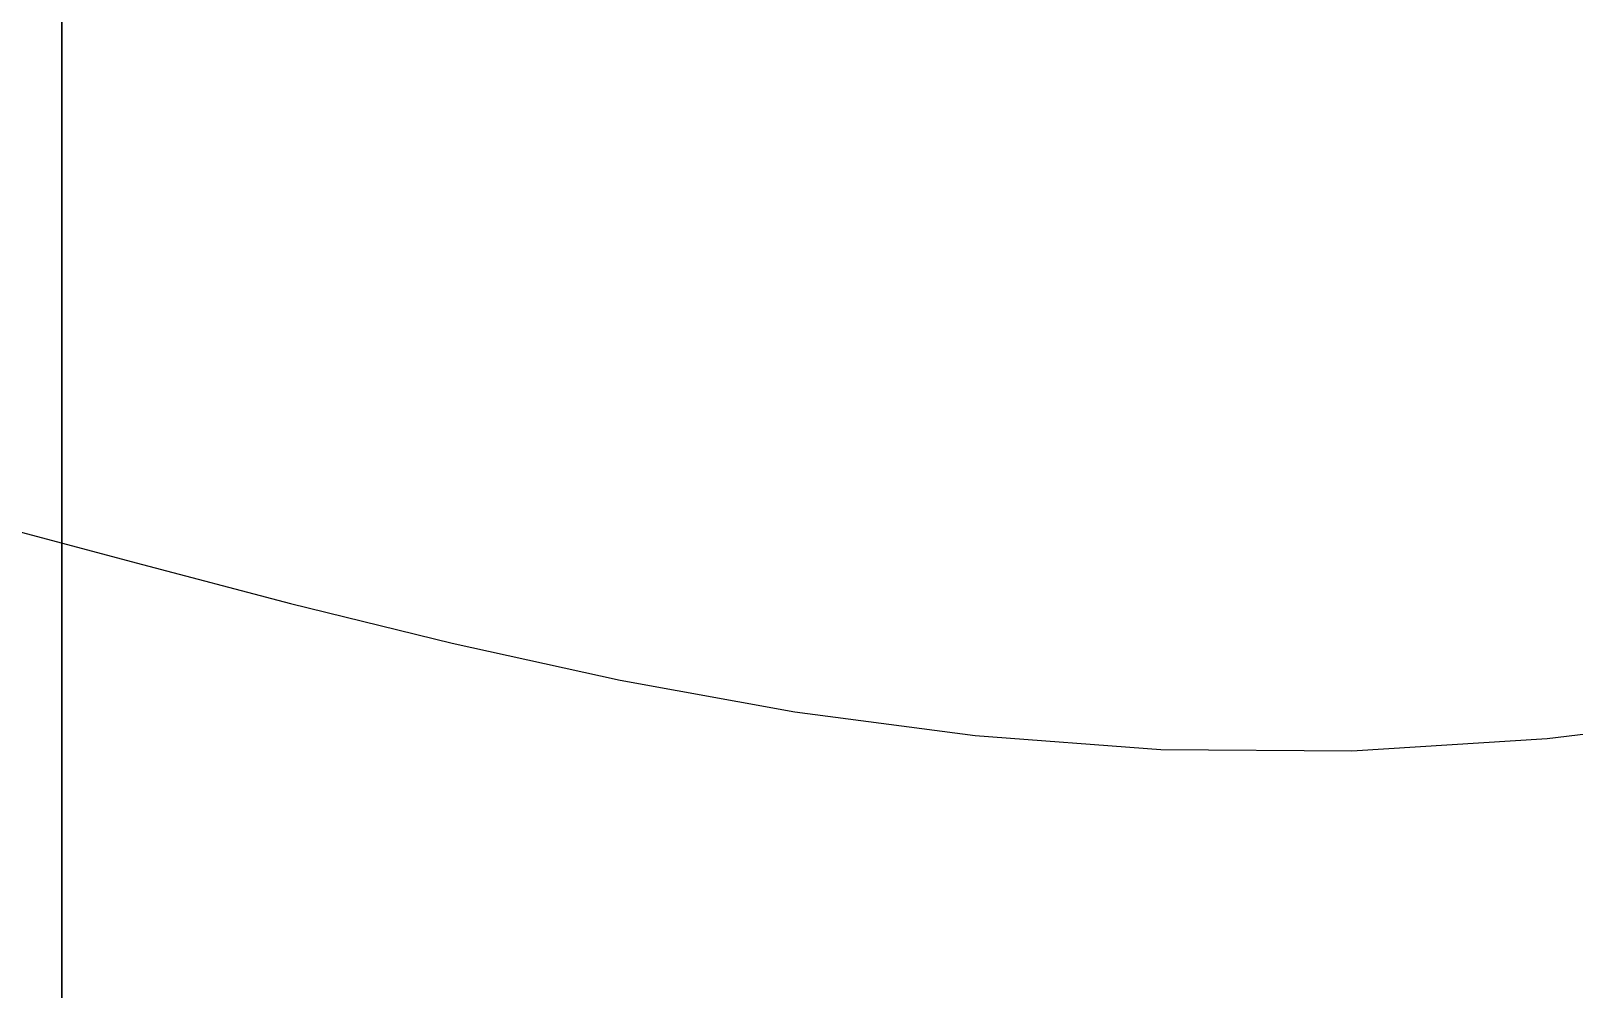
# Model space of a CAD drawing. Extents: x 11992 to 29481, y -6727 to 6811.
# Drawn here: x 24580.25 to 24606.09, y 2819.69 to 2835.74 of the extents above; entities that cross this region are included whole.
import ezdxf

# ---------------------------------------------------------------- set-up
doc = ezdxf.new("R2010")
doc.units = 0
doc.header["$MEASUREMENT"] = 0
doc.layers.get('0').update_dxf_attribs({"color": 8, "linetype": 'CONTINUOUS'})
doc.layers.add('zoylight 5回路', color=4, linetype='CONTINUOUS')

msp = doc.modelspace()

# ---------------------------------------------------------------- linework, layer by layer
for p, q in [((24580.771, 3074.054, -2436.529), (24580.771, 2514.462, -2436.529)), ((24580.771, 2794.258, -2436.329), (24580.771, 2840.924, -2436.329)), ((24580.771, 2840.924, -2436.329), (24580.771, 2794.258, -2436.329)), ((24580.771, 2794.258, -2428.529), (24580.771, 2840.924, -2428.529)), ((24580.771, 2840.924, -2428.529), (24580.771, 2794.258, -2428.529)), ((24580.771, 2794.258, -2426.529), (24580.771, 2840.591, -2426.529)), ((24580.771, 2840.591, -2426.529), (24580.771, 2794.258, -2426.529)), ((24580.771, 2833.709, -2362.312), (24580.771, 2836.81, -2366.845)), ((24580.771, 2834.961, -2143.033), (24580.771, 2836.171, -2142.017)), ((24580.771, 2835.83, -2287.796), (24580.771, 2835.515, -2287.865)), ((24580.771, 2835.793, -2157.146), (24580.771, 2835.66, -2157.235)), ((24580.771, 2835.657, -2157.23), (24580.771, 2835.789, -2157.141)), ((24580.771, 2835.678, -2080.702), (24580.771, 2835.761, -2080.238)), ((24580.771, 2835.596, -2081.167), (24580.771, 2835.678, -2080.702)), ((24580.771, 2835.66, -2157.235), (24580.771, 2835.527, -2157.323)), ((24580.771, 2835.523, -2157.318), (24580.771, 2835.657, -2157.23)), ((24580.771, 2835.515, -2081.633), (24580.771, 2835.596, -2081.167)), ((24580.771, 2835.527, -2157.323), (24580.771, 2835.394, -2157.412)), ((24580.771, 2835.39, -2157.407), (24580.771, 2835.523, -2157.318)), ((24580.771, 2835.435, -2082.098), (24580.771, 2835.515, -2081.633)), ((24580.771, 2835.515, -2287.865), (24580.771, 2835.2, -2287.932)), ((24580.771, 2835.355, -2082.564), (24580.771, 2835.435, -2082.098)), ((24580.771, 2835.394, -2157.412), (24580.771, 2835.26, -2157.5)), ((24580.771, 2835.256, -2157.495), (24580.771, 2835.39, -2157.407)), ((24580.771, 2835.276, -2083.029), (24580.771, 2835.355, -2082.564)), ((24580.771, 2835.199, -2083.494), (24580.771, 2835.276, -2083.029)), ((24580.771, 2835.26, -2157.5), (24580.771, 2835.127, -2157.588)), ((24580.771, 2835.123, -2157.582), (24580.771, 2835.256, -2157.495)), ((24580.771, 2835.2, -2287.932), (24580.771, 2834.885, -2287.999)), ((24580.771, 2835.122, -2083.958), (24580.771, 2835.199, -2083.494)), ((24580.771, 2835.127, -2157.588), (24580.771, 2834.993, -2157.675)), ((24580.771, 2834.989, -2157.67), (24580.771, 2835.123, -2157.582)), ((24580.771, 2835.046, -2084.421), (24580.771, 2835.122, -2083.958)), ((24580.771, 2834.971, -2084.883), (24580.771, 2835.046, -2084.421)), ((24580.771, 2834.993, -2157.675), (24580.771, 2834.859, -2157.762)), ((24580.771, 2834.855, -2157.757), (24580.771, 2834.989, -2157.67)), ((24580.771, 2834.895, -2085.36), (24580.771, 2834.971, -2084.883)), ((24580.771, 2833.729, -2144.021), (24580.771, 2834.961, -2143.033)), ((24580.771, 2834.819, -2085.839), (24580.771, 2834.895, -2085.36)), ((24580.771, 2834.885, -2287.999), (24580.771, 2834.57, -2288.066)), ((24580.771, 2834.859, -2157.762), (24580.771, 2834.725, -2157.849)), ((24580.771, 2834.72, -2157.844), (24580.771, 2834.855, -2157.757)), ((24580.771, 2834.744, -2086.32), (24580.771, 2834.819, -2085.839)), ((24580.771, 2834.669, -2086.801), (24580.771, 2834.744, -2086.32)), ((24580.771, 2834.725, -2157.849), (24580.771, 2834.59, -2157.936)), ((24580.771, 2834.586, -2157.931), (24580.771, 2834.72, -2157.844)), ((24580.771, 2834.596, -2087.282), (24580.771, 2834.669, -2086.801)), ((24580.771, 2834.524, -2087.763), (24580.771, 2834.596, -2087.282)), ((24580.771, 2834.59, -2157.936), (24580.771, 2834.455, -2158.022)), ((24580.771, 2834.452, -2158.017), (24580.771, 2834.586, -2157.931)), ((24580.771, 2834.57, -2288.066), (24580.771, 2834.255, -2288.132)), ((24580.771, 2834.452, -2088.245), (24580.771, 2834.524, -2087.763)), ((24580.771, 2834.455, -2158.022), (24580.771, 2834.321, -2158.108)), ((24580.771, 2834.381, -2088.726), (24580.771, 2834.452, -2088.245)), ((24580.771, 2834.317, -2158.103), (24580.771, 2834.452, -2158.017)), ((24580.771, 2834.311, -2089.206), (24580.771, 2834.381, -2088.726)), ((24580.771, 2834.321, -2158.108), (24580.771, 2834.186, -2158.194)), ((24580.771, 2834.182, -2158.189), (24580.771, 2834.317, -2158.103)), ((24580.771, 2834.242, -2089.685), (24580.771, 2834.311, -2089.206)), ((24580.771, 2834.255, -2288.132), (24580.771, 2833.939, -2288.197)), ((24580.771, 2834.174, -2090.162), (24580.771, 2834.242, -2089.685)), ((24580.771, 2834.186, -2158.194), (24580.771, 2834.051, -2158.279)), ((24580.771, 2834.047, -2158.274), (24580.771, 2834.182, -2158.189)), ((24580.771, 2834.107, -2090.637), (24580.771, 2834.174, -2090.162)), ((24580.771, 2834.039, -2091.122), (24580.771, 2834.107, -2090.637)), ((24580.771, 2834.051, -2158.279), (24580.771, 2833.915, -2158.364)), ((24580.771, 2833.912, -2158.359), (24580.771, 2834.047, -2158.274)), ((24580.771, 2833.972, -2091.608), (24580.771, 2834.039, -2091.122)), ((24580.771, 2833.906, -2092.095), (24580.771, 2833.972, -2091.608)), ((24580.771, 2833.939, -2288.197), (24580.771, 2833.624, -2288.262)), ((24580.771, 2833.915, -2158.364), (24580.771, 2833.779, -2158.449)), ((24580.771, 2833.776, -2158.444), (24580.771, 2833.912, -2158.359)), ((24580.771, 2833.84, -2092.582), (24580.771, 2833.906, -2092.095)), ((24580.771, 2833.775, -2093.069), (24580.771, 2833.84, -2092.582)), ((24580.771, 2833.779, -2158.449), (24580.771, 2833.644, -2158.534)), ((24580.771, 2833.64, -2158.529), (24580.771, 2833.776, -2158.444)), ((24580.771, 2833.711, -2093.557), (24580.771, 2833.775, -2093.069)), ((24580.771, 2832.475, -2144.982), (24580.771, 2833.729, -2144.021)), ((24580.771, 2833.648, -2094.044), (24580.771, 2833.711, -2093.557)), ((24580.771, 2830.852, -2357.559), (24580.771, 2833.709, -2362.312)), ((24580.771, 2833.585, -2094.53), (24580.771, 2833.648, -2094.044)), ((24580.771, 2833.644, -2158.534), (24580.771, 2833.507, -2158.618)), ((24580.771, 2833.505, -2158.613), (24580.771, 2833.64, -2158.529)), ((24580.771, 2833.624, -2288.262), (24580.771, 2833.308, -2288.327)), ((24580.771, 2833.523, -2095.015), (24580.771, 2833.585, -2094.53)), ((24580.771, 2833.462, -2095.5), (24580.771, 2833.523, -2095.015)), ((24580.771, 2833.507, -2158.618), (24580.771, 2833.371, -2158.702)), ((24580.771, 2833.368, -2158.697), (24580.771, 2833.505, -2158.613)), ((24580.771, 2833.402, -2095.983), (24580.771, 2833.462, -2095.5)), ((24580.771, 2833.342, -2096.465), (24580.771, 2833.402, -2095.983)), ((24580.771, 2833.371, -2158.702), (24580.771, 2833.235, -2158.786)), ((24580.771, 2833.232, -2158.781), (24580.771, 2833.368, -2158.697)), ((24580.771, 2833.283, -2096.946), (24580.771, 2833.342, -2096.465)), ((24580.771, 2833.308, -2288.327), (24580.771, 2832.992, -2288.39)), ((24580.771, 2833.225, -2097.429), (24580.771, 2833.283, -2096.946)), ((24580.771, 2833.235, -2158.786), (24580.771, 2833.099, -2158.869)), ((24580.771, 2833.096, -2158.864), (24580.771, 2833.232, -2158.781)), ((24580.771, 2833.167, -2097.913), (24580.771, 2833.225, -2097.429)), ((24580.771, 2833.109, -2098.397), (24580.771, 2833.167, -2097.913)), ((24580.771, 2833.052, -2098.881), (24580.771, 2833.109, -2098.397)), ((24580.771, 2833.099, -2158.869), (24580.771, 2832.962, -2158.952)), ((24580.771, 2832.959, -2158.947), (24580.771, 2833.096, -2158.864)), ((24580.771, 2832.996, -2099.365), (24580.771, 2833.052, -2098.881)), ((24580.771, 2832.939, -2099.848), (24580.771, 2832.996, -2099.365)), ((24580.771, 2832.992, -2288.39), (24580.771, 2832.676, -2288.454)), ((24580.771, 2832.962, -2158.952), (24580.771, 2832.826, -2159.035)), ((24580.771, 2832.822, -2159.03), (24580.771, 2832.959, -2158.947)), ((24580.771, 2832.884, -2100.331), (24580.771, 2832.939, -2099.848)), ((24580.771, 2832.829, -2100.813), (24580.771, 2832.884, -2100.331)), ((24580.771, 2832.775, -2101.292), (24580.771, 2832.829, -2100.813)), ((24580.771, 2832.826, -2159.035), (24580.771, 2832.688, -2159.117)), ((24580.771, 2832.685, -2159.112), (24580.771, 2832.822, -2159.03)), ((24580.771, 2832.721, -2101.77), (24580.771, 2832.775, -2101.292)), ((24580.771, 2832.668, -2102.246), (24580.771, 2832.721, -2101.77)), ((24580.771, 2832.688, -2159.117), (24580.771, 2832.551, -2159.2)), ((24580.771, 2832.548, -2159.195), (24580.771, 2832.685, -2159.112)), ((24580.771, 2832.676, -2288.454), (24580.771, 2832.36, -2288.516)), ((24580.771, 2832.643, -2102.461), (24580.771, 2832.668, -2102.246)), ((24580.771, 2832.62, -2102.676), (24580.771, 2832.643, -2102.461)), ((24580.771, 2832.595, -2102.892), (24580.771, 2832.62, -2102.676)), ((24580.771, 2832.572, -2103.108), (24580.771, 2832.595, -2102.892)), ((24580.771, 2832.548, -2103.324), (24580.771, 2832.572, -2103.108)), ((24580.771, 2832.551, -2159.2), (24580.771, 2832.414, -2159.282)), ((24580.771, 2832.524, -2103.54), (24580.771, 2832.548, -2103.324)), ((24580.771, 2832.41, -2159.276), (24580.771, 2832.548, -2159.195)), ((24580.771, 2832.5, -2103.756), (24580.771, 2832.524, -2103.54)), ((24580.771, 2832.476, -2103.972), (24580.771, 2832.5, -2103.756)), ((24580.771, 2832.453, -2104.189), (24580.771, 2832.476, -2103.972)), ((24580.771, 2831.198, -2145.913), (24580.771, 2832.475, -2144.982)), ((24580.771, 2832.429, -2104.405), (24580.771, 2832.453, -2104.189)), ((24580.771, 2832.405, -2104.622), (24580.771, 2832.429, -2104.405)), ((24580.771, 2832.411, -2104.912), (24580.771, 2832.414, -2104.919)), ((24580.771, 2832.414, -2159.282), (24580.771, 2832.277, -2159.363)), ((24580.771, 2832.408, -2104.905), (24580.771, 2832.411, -2104.912)), ((24580.771, 2832.273, -2159.358), (24580.771, 2832.41, -2159.276)), ((24580.771, 2832.406, -2104.899), (24580.771, 2832.408, -2104.905)), ((24580.771, 2832.403, -2104.892), (24580.771, 2832.406, -2104.899)), ((24580.771, 2832.382, -2104.838), (24580.771, 2832.405, -2104.622)), ((24580.771, 2832.4, -2104.885), (24580.771, 2832.403, -2104.892)), ((24580.771, 2832.398, -2104.878), (24580.771, 2832.4, -2104.885)), ((24580.771, 2832.395, -2104.872), (24580.771, 2832.398, -2104.878)), ((24580.771, 2832.392, -2104.865), (24580.771, 2832.395, -2104.872)), ((24580.771, 2832.389, -2104.858), (24580.771, 2832.392, -2104.865)), ((24580.771, 2832.387, -2104.852), (24580.771, 2832.389, -2104.858)), ((24580.771, 2832.384, -2104.845), (24580.771, 2832.387, -2104.852)), ((24580.771, 2832.382, -2104.838), (24580.771, 2832.384, -2104.845)), ((24580.771, 2832.364, -2104.794), (24580.771, 2832.382, -2104.838)), ((24580.771, 2832.346, -2104.75), (24580.771, 2832.364, -2104.794)), ((24580.771, 2832.36, -2288.516), (24580.771, 2832.044, -2288.578)), ((24580.771, 2832.328, -2104.706), (24580.771, 2832.346, -2104.75)), ((24580.771, 2832.311, -2104.662), (24580.771, 2832.328, -2104.706)), ((24580.771, 2832.293, -2104.618), (24580.771, 2832.311, -2104.662)), ((24580.771, 2832.275, -2104.574), (24580.771, 2832.293, -2104.618)), ((24580.771, 2832.277, -2159.363), (24580.771, 2832.139, -2159.444)), ((24580.771, 2832.257, -2104.53), (24580.771, 2832.275, -2104.574)), ((24580.771, 2832.135, -2159.439), (24580.771, 2832.273, -2159.358)), ((24580.771, 2832.239, -2104.486), (24580.771, 2832.257, -2104.53)), ((24580.771, 2832.22, -2104.442), (24580.771, 2832.239, -2104.486)), ((24580.771, 2832.202, -2104.399), (24580.771, 2832.22, -2104.442)), ((24580.771, 2832.184, -2104.355), (24580.771, 2832.202, -2104.399)), ((24580.771, 2832.166, -2104.311), (24580.771, 2832.184, -2104.355)), ((24580.771, 2832.075, -2104.096), (24580.771, 2832.166, -2104.311)), ((24580.771, 2832.139, -2159.444), (24580.771, 2832.001, -2159.525)), ((24580.771, 2831.997, -2159.52), (24580.771, 2832.135, -2159.439)), ((24580.771, 2831.984, -2103.881), (24580.771, 2832.075, -2104.096)), ((24580.771, 2832.044, -2288.578), (24580.771, 2831.728, -2288.64)), ((24580.771, 2832.001, -2159.525), (24580.771, 2831.863, -2159.606)), ((24580.771, 2831.859, -2159.601), (24580.771, 2831.997, -2159.52)), ((24580.771, 2831.891, -2103.667), (24580.771, 2831.984, -2103.881)), ((24580.771, 2831.797, -2103.453), (24580.771, 2831.891, -2103.667)), ((24580.771, 2831.863, -2159.606), (24580.771, 2831.725, -2159.687)), ((24580.771, 2831.721, -2159.681), (24580.771, 2831.859, -2159.601)), ((24580.771, 2831.701, -2103.239), (24580.771, 2831.797, -2103.453)), ((24580.771, 2831.728, -2288.64), (24580.771, 2831.411, -2288.701)), ((24580.771, 2831.725, -2159.687), (24580.771, 2831.586, -2159.767)), ((24580.771, 2831.582, -2159.762), (24580.771, 2831.721, -2159.681)), ((24580.771, 2831.605, -2103.026), (24580.771, 2831.701, -2103.239)), ((24580.771, 2831.507, -2102.813), (24580.771, 2831.605, -2103.026)), ((24580.771, 2831.586, -2159.767), (24580.771, 2831.447, -2159.846)), ((24580.771, 2831.444, -2159.841), (24580.771, 2831.582, -2159.762)), ((24580.771, 2831.407, -2102.601), (24580.771, 2831.507, -2102.813)), ((24580.771, 2831.447, -2159.846), (24580.771, 2831.308, -2159.926)), ((24580.771, 2831.305, -2159.921), (24580.771, 2831.444, -2159.841)), ((24580.771, 2831.411, -2288.701), (24580.771, 2831.095, -2288.761)), ((24580.771, 2831.307, -2102.389), (24580.771, 2831.407, -2102.601)), ((24580.771, 2831.308, -2159.926), (24580.771, 2831.169, -2160.005)), ((24580.771, 2831.205, -2102.177), (24580.771, 2831.307, -2102.389)), ((24580.771, 2831.166, -2160), (24580.771, 2831.305, -2159.921)), ((24580.771, 2831.102, -2101.967), (24580.771, 2831.205, -2102.177)), ((24580.771, 2829.9, -2146.813), (24580.771, 2831.198, -2145.913)), ((24580.771, 2831.169, -2160.005), (24580.771, 2831.03, -2160.084)), ((24580.771, 2831.027, -2160.079), (24580.771, 2831.166, -2160)), ((24580.771, 2830.998, -2101.757), (24580.771, 2831.102, -2101.967)), ((24580.771, 2831.095, -2288.761), (24580.771, 2830.778, -2288.821)), ((24580.771, 2831.03, -2160.084), (24580.771, 2830.891, -2160.162)), ((24580.771, 2830.888, -2160.157), (24580.771, 2831.027, -2160.079)), ((24580.771, 2830.895, -2101.552), (24580.771, 2830.998, -2101.757)), ((24580.771, 2830.791, -2101.349), (24580.771, 2830.895, -2101.552)), ((24580.771, 2830.891, -2160.162), (24580.771, 2830.751, -2160.241)), ((24580.771, 2830.748, -2160.236), (24580.771, 2830.888, -2160.157)), ((24580.771, 2828.245, -2352.579), (24580.771, 2830.852, -2357.559)), ((24580.771, 2830.685, -2101.146), (24580.771, 2830.791, -2101.349)), ((24580.771, 2830.778, -2288.821), (24580.771, 2830.462, -2288.881)), ((24580.771, 2830.751, -2160.241), (24580.771, 2830.611, -2160.319)), ((24580.771, 2830.609, -2160.314), (24580.771, 2830.748, -2160.236)), ((24580.771, 2830.579, -2100.944), (24580.771, 2830.685, -2101.146)), ((24580.771, 2830.611, -2160.319), (24580.771, 2830.471, -2160.396)), ((24580.771, 2830.469, -2160.391), (24580.771, 2830.609, -2160.314)), ((24580.771, 2830.471, -2100.743), (24580.771, 2830.579, -2100.944)), ((24580.771, 2830.362, -2100.543), (24580.771, 2830.471, -2100.743)), ((24580.771, 2830.471, -2160.396), (24580.771, 2830.331, -2160.474)), ((24580.771, 2830.329, -2160.469), (24580.771, 2830.469, -2160.391)), ((24580.771, 2830.462, -2288.881), (24580.771, 2830.145, -2288.94)), ((24580.771, 2830.252, -2100.343), (24580.771, 2830.362, -2100.543)), ((24580.771, 2830.331, -2160.474), (24580.771, 2830.191, -2160.551)), ((24580.771, 2830.189, -2160.546), (24580.771, 2830.329, -2160.469)), ((24580.771, 2830.14, -2100.144), (24580.771, 2830.252, -2100.343)), ((24580.771, 2830.191, -2160.551), (24580.771, 2830.051, -2160.627)), ((24580.771, 2830.049, -2160.622), (24580.771, 2830.189, -2160.546)), ((24580.771, 2830.145, -2288.94), (24580.771, 2829.828, -2288.998)), ((24580.771, 2830.027, -2099.945), (24580.771, 2830.14, -2100.144)), ((24580.771, 2830.051, -2160.627), (24580.771, 2829.91, -2160.704)), ((24580.771, 2829.908, -2160.699), (24580.771, 2830.049, -2160.622)), ((24580.771, 2829.913, -2099.747), (24580.771, 2830.027, -2099.945)), ((24580.771, 2829.797, -2099.55), (24580.771, 2829.913, -2099.747)), ((24580.771, 2829.91, -2160.704), (24580.771, 2829.77, -2160.78)), ((24580.771, 2829.767, -2160.775), (24580.771, 2829.908, -2160.699)), ((24580.771, 2828.58, -2147.682), (24580.771, 2829.9, -2146.813)), ((24580.771, 2829.828, -2288.998), (24580.771, 2829.512, -2289.055)), ((24580.771, 2829.68, -2099.354), (24580.771, 2829.797, -2099.55)), ((24580.771, 2829.77, -2160.78), (24580.771, 2829.629, -2160.855)), ((24580.771, 2829.626, -2160.851), (24580.771, 2829.767, -2160.775)), ((24580.771, 2829.564, -2099.162), (24580.771, 2829.68, -2099.354)), ((24580.771, 2829.629, -2160.855), (24580.771, 2829.488, -2160.931)), ((24580.771, 2829.485, -2160.926), (24580.771, 2829.626, -2160.851)), ((24580.771, 2829.447, -2098.971), (24580.771, 2829.564, -2099.162)), ((24580.771, 2829.512, -2289.055), (24580.771, 2829.194, -2289.113)), ((24580.771, 2829.488, -2160.931), (24580.771, 2829.347, -2161.006)), ((24580.771, 2829.344, -2161.001), (24580.771, 2829.485, -2160.926)), ((24580.771, 2829.329, -2098.78), (24580.771, 2829.447, -2098.971)), ((24580.771, 2829.347, -2161.006), (24580.771, 2829.206, -2161.081)), ((24580.771, 2829.203, -2161.076), (24580.771, 2829.344, -2161.001)), ((24580.771, 2829.209, -2098.59), (24580.771, 2829.329, -2098.78)), ((24580.771, 2829.087, -2098.401), (24580.771, 2829.209, -2098.59)), ((24580.771, 2829.206, -2161.081), (24580.771, 2829.064, -2161.155)), ((24580.771, 2829.061, -2161.151), (24580.771, 2829.203, -2161.076)), ((24580.771, 2829.194, -2289.113), (24580.771, 2828.877, -2289.169)), ((24580.771, 2828.965, -2098.213), (24580.771, 2829.087, -2098.401)), ((24580.771, 2829.064, -2161.155), (24580.771, 2828.923, -2161.23)), ((24580.771, 2828.92, -2161.225), (24580.771, 2829.061, -2161.151)), ((24580.771, 2828.841, -2098.025), (24580.771, 2828.965, -2098.213)), ((24580.771, 2828.923, -2161.23), (24580.771, 2828.781, -2161.304)), ((24580.771, 2828.778, -2161.299), (24580.771, 2828.92, -2161.225)), ((24580.771, 2828.877, -2289.169), (24580.771, 2828.56, -2289.225)), ((24580.771, 2828.715, -2097.838), (24580.771, 2828.841, -2098.025)), ((24580.771, 2828.781, -2161.304), (24580.771, 2828.639, -2161.377)), ((24580.771, 2828.636, -2161.372), (24580.771, 2828.778, -2161.299)), ((24580.771, 2828.588, -2097.652), (24580.771, 2828.715, -2097.838)), ((24580.771, 2828.639, -2161.377), (24580.771, 2828.497, -2161.45)), ((24580.771, 2828.494, -2161.446), (24580.771, 2828.636, -2161.372)), ((24580.771, 2828.46, -2097.467), (24580.771, 2828.588, -2097.652)), ((24580.771, 2827.239, -2148.519), (24580.771, 2828.58, -2147.682)), ((24580.771, 2828.56, -2289.225), (24580.771, 2828.242, -2289.28)), ((24580.771, 2828.497, -2161.45), (24580.771, 2828.354, -2161.523)), ((24580.771, 2828.351, -2161.519), (24580.771, 2828.494, -2161.446)), ((24580.771, 2828.331, -2097.283), (24580.771, 2828.46, -2097.467)), ((24580.771, 2828.354, -2161.523), (24580.771, 2828.212, -2161.596)), ((24580.771, 2828.209, -2161.591), (24580.771, 2828.351, -2161.519)), ((24580.771, 2828.2, -2097.099), (24580.771, 2828.331, -2097.283)), ((24580.771, 2825.891, -2347.367), (24580.771, 2828.245, -2352.579)), ((24580.771, 2828.242, -2289.28), (24580.771, 2827.925, -2289.335)), ((24580.771, 2828.212, -2161.596), (24580.771, 2828.069, -2161.668)), ((24580.771, 2828.066, -2161.664), (24580.771, 2828.209, -2161.591)), ((24580.771, 2828.069, -2096.918), (24580.771, 2828.2, -2097.099)), ((24580.771, 2827.937, -2096.738), (24580.771, 2828.069, -2096.918)), ((24580.771, 2828.069, -2161.668), (24580.771, 2827.927, -2161.741)), ((24580.771, 2827.923, -2161.736), (24580.771, 2828.066, -2161.664)), ((24580.771, 2827.803, -2096.558), (24580.771, 2827.937, -2096.738)), ((24580.771, 2827.927, -2161.741), (24580.771, 2827.783, -2161.812)), ((24580.771, 2827.925, -2289.335), (24580.771, 2827.607, -2289.39)), ((24580.771, 2827.78, -2161.807), (24580.771, 2827.923, -2161.736)), ((24580.771, 2827.667, -2096.38), (24580.771, 2827.803, -2096.558)), ((24580.771, 2827.783, -2161.812), (24580.771, 2827.64, -2161.884)), ((24580.771, 2827.637, -2161.879), (24580.771, 2827.78, -2161.807)), ((24580.771, 2827.531, -2096.202), (24580.771, 2827.667, -2096.38)), ((24580.771, 2827.64, -2161.884), (24580.771, 2827.497, -2161.955)), ((24580.771, 2827.494, -2161.95), (24580.771, 2827.637, -2161.879)), ((24580.771, 2827.607, -2289.39), (24580.771, 2827.289, -2289.444)), ((24580.771, 2827.393, -2096.025), (24580.771, 2827.531, -2096.202)), ((24579.556, 2827.485, -2436.428), (24582.014, 2826.832, -2436.428)), ((24580.771, 2827.497, -2161.955), (24580.771, 2827.354, -2162.026)), ((24580.771, 2827.35, -2162.021), (24580.771, 2827.494, -2161.95)), ((24580.771, 2827.254, -2095.85), (24580.771, 2827.393, -2096.025)), ((24580.771, 2827.354, -2162.026), (24580.771, 2827.211, -2162.096)), ((24580.771, 2827.207, -2162.091), (24580.771, 2827.35, -2162.021)), ((24580.771, 2827.289, -2289.444), (24580.771, 2826.972, -2289.497)), ((24580.771, 2827.113, -2095.675), (24580.771, 2827.254, -2095.85)), ((24580.771, 2825.878, -2149.323), (24580.771, 2827.239, -2148.519)), ((24580.771, 2827.211, -2162.096), (24580.771, 2827.067, -2162.166)), ((24580.771, 2827.063, -2162.161), (24580.771, 2827.207, -2162.091)), ((24580.771, 2826.971, -2095.501), (24580.771, 2827.113, -2095.675)), ((24580.771, 2827.067, -2162.166), (24580.771, 2826.923, -2162.236)), ((24580.771, 2826.919, -2162.231), (24580.771, 2827.063, -2162.161)), ((24580.771, 2826.972, -2289.497), (24580.771, 2826.654, -2289.549)), ((24580.771, 2826.828, -2095.329), (24580.771, 2826.971, -2095.501)), ((24580.771, 2826.923, -2162.236), (24580.771, 2826.779, -2162.305)), ((24580.771, 2826.775, -2162.301), (24580.771, 2826.919, -2162.231)), ((24580.771, 2826.684, -2095.157), (24580.771, 2826.828, -2095.329)), ((24580.771, 2826.779, -2162.305), (24580.771, 2826.635, -2162.375)), ((24580.771, 2826.631, -2162.37), (24580.771, 2826.775, -2162.301)), ((24582.014, 2826.832, -2436.428), (24584.598, 2826.152, -2436.428)), ((24580.771, 2826.538, -2094.986), (24580.771, 2826.684, -2095.157)), ((24580.771, 2826.654, -2289.549), (24580.771, 2826.336, -2289.602)), ((24580.771, 2826.635, -2162.375), (24580.771, 2826.49, -2162.443)), ((24580.771, 2826.487, -2162.439), (24580.771, 2826.631, -2162.37)), ((24580.771, 2826.39, -2094.816), (24580.771, 2826.538, -2094.986)), ((24580.771, 2826.49, -2162.443), (24580.771, 2826.346, -2162.512)), ((24580.771, 2826.342, -2162.507), (24580.771, 2826.487, -2162.439)), ((24580.771, 2826.241, -2094.647), (24580.771, 2826.39, -2094.816)), ((24580.771, 2826.346, -2162.512), (24580.771, 2826.201, -2162.58)), ((24580.771, 2826.198, -2162.575), (24580.771, 2826.342, -2162.507)), ((24580.771, 2826.336, -2289.602), (24580.771, 2826.018, -2289.653)), ((24580.771, 2826.09, -2094.479), (24580.771, 2826.241, -2094.647)), ((24580.771, 2826.201, -2162.58), (24580.771, 2826.056, -2162.648)), ((24580.771, 2826.053, -2162.643), (24580.771, 2826.198, -2162.575)), ((24580.771, 2825.938, -2094.311), (24580.771, 2826.09, -2094.479)), ((24580.771, 2826.056, -2162.648), (24580.771, 2825.911, -2162.716)), ((24580.771, 2825.908, -2162.711), (24580.771, 2826.053, -2162.643)), ((24580.771, 2826.018, -2289.653), (24580.771, 2825.7, -2289.704)), ((24584.598, 2826.152, -2436.428), (24587.302, 2825.483, -2436.428)), ((24580.771, 2825.784, -2094.145), (24580.771, 2825.938, -2094.311)), ((24580.771, 2825.911, -2162.716), (24580.771, 2825.766, -2162.783)), ((24580.771, 2825.763, -2162.778), (24580.771, 2825.908, -2162.711)), ((24580.771, 2823.795, -2341.92), (24580.771, 2825.891, -2347.367)), ((24580.771, 2824.497, -2150.094), (24580.771, 2825.878, -2149.323)), ((24580.771, 2825.629, -2093.98), (24580.771, 2825.784, -2094.145)), ((24580.771, 2825.766, -2162.783), (24580.771, 2825.621, -2162.85)), ((24580.771, 2825.618, -2162.845), (24580.771, 2825.763, -2162.778)), ((24580.771, 2825.7, -2289.704), (24580.771, 2825.382, -2289.755)), ((24580.771, 2825.473, -2093.816), (24580.771, 2825.629, -2093.98)), ((24580.771, 2825.621, -2162.85), (24580.771, 2825.476, -2162.917)), ((24580.771, 2825.472, -2162.912), (24580.771, 2825.618, -2162.845)), ((24580.771, 2825.476, -2162.917), (24580.771, 2825.33, -2162.983)), ((24580.771, 2825.316, -2093.653), (24580.771, 2825.473, -2093.816)), ((24580.771, 2825.327, -2162.978), (24580.771, 2825.472, -2162.912)), ((24587.302, 2825.483, -2436.428), (24590.117, 2824.864, -2436.428)), ((24580.771, 2825.382, -2289.755), (24580.771, 2825.064, -2289.804)), ((24580.771, 2825.33, -2162.983), (24580.771, 2825.184, -2163.049)), ((24580.771, 2825.181, -2163.044), (24580.771, 2825.327, -2162.978)), ((24580.771, 2825.157, -2093.491), (24580.771, 2825.316, -2093.653)), ((24580.771, 2825.184, -2163.049), (24580.771, 2825.039, -2163.114)), ((24580.771, 2825.035, -2163.11), (24580.771, 2825.181, -2163.044)), ((24580.771, 2824.996, -2093.33), (24580.771, 2825.157, -2093.491)), ((24580.771, 2825.064, -2289.804), (24580.771, 2824.745, -2289.854)), ((24580.771, 2825.039, -2163.114), (24580.771, 2824.893, -2163.18)), ((24580.771, 2824.889, -2163.175), (24580.771, 2825.035, -2163.11)), ((24580.771, 2824.835, -2093.171), (24580.771, 2824.996, -2093.33)), ((24580.771, 2824.893, -2163.18), (24580.771, 2824.746, -2163.245)), ((24580.771, 2824.743, -2163.24), (24580.771, 2824.889, -2163.175)), ((24580.771, 2824.673, -2093.013), (24580.771, 2824.835, -2093.171)), ((24580.771, 2824.746, -2163.245), (24580.771, 2824.6, -2163.309)), ((24580.771, 2824.745, -2289.854), (24580.771, 2824.427, -2289.903)), ((24580.771, 2824.596, -2163.305), (24580.771, 2824.743, -2163.24)), ((24590.117, 2824.864, -2436.428), (24593.039, 2824.336, -2436.428)), ((24580.771, 2824.505, -2092.853), (24580.771, 2824.673, -2093.013)), ((24580.771, 2824.6, -2163.309), (24580.771, 2824.453, -2163.374)), ((24580.771, 2824.45, -2163.369), (24580.771, 2824.596, -2163.305)), ((24580.771, 2824.337, -2092.694), (24580.771, 2824.505, -2092.853)), ((24580.771, 2823.098, -2150.83), (24580.771, 2824.497, -2150.094)), ((24580.771, 2824.453, -2163.374), (24580.771, 2824.307, -2163.438)), ((24580.771, 2824.303, -2163.433), (24580.771, 2824.45, -2163.369)), ((24580.771, 2824.427, -2289.903), (24580.771, 2824.108, -2289.951)), ((24580.771, 2824.167, -2092.537), (24580.771, 2824.337, -2092.694)), ((24580.771, 2824.307, -2163.438), (24580.771, 2824.16, -2163.501)), ((24580.771, 2824.157, -2163.497), (24580.771, 2824.303, -2163.433)), ((24580.771, 2823.995, -2092.381), (24580.771, 2824.167, -2092.537)), ((24580.771, 2824.16, -2163.501), (24580.771, 2824.013, -2163.565)), ((24593.039, 2824.336, -2436.428), (24596.058, 2823.937, -2436.428)), ((24605.633, 2823.889, -2436.428), (24608.959, 2824.299, -2436.428)), ((24580.771, 2824.01, -2163.56), (24580.771, 2824.157, -2163.497)), ((24580.771, 2824.108, -2289.951), (24580.771, 2823.789, -2289.999)), ((24580.771, 2824.013, -2163.565), (24580.771, 2823.866, -2163.628)), ((24580.771, 2823.863, -2163.623), (24580.771, 2824.01, -2163.56)), ((24580.771, 2823.823, -2092.226), (24580.771, 2823.995, -2092.381)), ((24596.058, 2823.937, -2436.428), (24599.168, 2823.705, -2436.428)), ((24580.771, 2823.866, -2163.628), (24580.771, 2823.719, -2163.69)), ((24580.771, 2823.716, -2163.686), (24580.771, 2823.863, -2163.623)), ((24580.771, 2823.649, -2092.072), (24580.771, 2823.823, -2092.226)), ((24580.771, 2821.963, -2336.23), (24580.771, 2823.795, -2341.92)), ((24580.771, 2823.789, -2289.999), (24580.771, 2823.47, -2290.046)), ((24580.771, 2823.719, -2163.69), (24580.771, 2823.571, -2163.753)), ((24580.771, 2823.568, -2163.748), (24580.771, 2823.716, -2163.686)), ((24580.771, 2823.474, -2091.92), (24580.771, 2823.649, -2092.072)), ((24599.168, 2823.705, -2436.428), (24602.363, 2823.681, -2436.428)), ((24602.363, 2823.681, -2436.428), (24605.633, 2823.889, -2436.428)), ((24580.771, 2823.571, -2163.753), (24580.771, 2823.424, -2163.815)), ((24580.771, 2823.421, -2163.81), (24580.771, 2823.568, -2163.748)), ((24580.771, 2823.297, -2091.769), (24580.771, 2823.474, -2091.92)), ((24580.771, 2823.47, -2290.046), (24580.771, 2823.152, -2290.092)), ((24580.771, 2823.424, -2163.815), (24580.771, 2823.276, -2163.876)), ((24580.771, 2823.273, -2163.872), (24580.771, 2823.421, -2163.81)), ((24580.771, 2823.12, -2091.62), (24580.771, 2823.297, -2091.769)), ((24580.771, 2823.276, -2163.876), (24580.771, 2823.128, -2163.938)), ((24580.771, 2823.126, -2163.933), (24580.771, 2823.273, -2163.872)), ((24580.771, 2823.152, -2290.092), (24580.771, 2822.833, -2290.138)), ((24580.771, 2823.128, -2163.938), (24580.771, 2822.981, -2163.999)), ((24580.771, 2822.978, -2163.994), (24580.771, 2823.126, -2163.933)), ((24580.771, 2822.941, -2091.471), (24580.771, 2823.12, -2091.62)), ((24580.771, 2821.681, -2151.532), (24580.771, 2823.098, -2150.83)), ((24580.771, 2822.981, -2163.999), (24580.771, 2822.832, -2164.06)), ((24580.771, 2822.83, -2164.055), (24580.771, 2822.978, -2163.994)), ((24580.771, 2822.761, -2091.325), (24580.771, 2822.941, -2091.471)), ((24580.771, 2822.833, -2290.138), (24580.771, 2822.514, -2290.184)), ((24580.771, 2822.832, -2164.06), (24580.771, 2822.684, -2164.12)), ((24580.771, 2822.682, -2164.115), (24580.771, 2822.83, -2164.055)), ((24580.771, 2822.581, -2091.18), (24580.771, 2822.761, -2091.325)), ((24580.771, 2822.684, -2164.12), (24580.771, 2822.536, -2164.18)), ((24580.771, 2822.534, -2164.176), (24580.771, 2822.682, -2164.115)), ((24580.771, 2822.392, -2091.031), (24580.771, 2822.581, -2091.18)), ((24580.771, 2822.536, -2164.18), (24580.771, 2822.388, -2164.24)), ((24580.771, 2822.385, -2164.235), (24580.771, 2822.534, -2164.176)), ((24580.771, 2822.514, -2290.184), (24580.771, 2822.195, -2290.229)), ((24580.771, 2822.202, -2090.883), (24580.771, 2822.392, -2091.031)), ((24580.771, 2822.388, -2164.24), (24580.771, 2822.239, -2164.299)), ((24580.771, 2822.237, -2164.295), (24580.771, 2822.385, -2164.235)), ((24580.771, 2822.239, -2164.299), (24580.771, 2822.09, -2164.358)), ((24580.771, 2822.088, -2164.354), (24580.771, 2822.237, -2164.295)), ((24580.771, 2822.011, -2090.737), (24580.771, 2822.202, -2090.883)), ((24580.771, 2822.195, -2290.229), (24580.771, 2821.876, -2290.273)), ((24580.771, 2822.09, -2164.358), (24580.771, 2821.942, -2164.417)), ((24580.771, 2821.94, -2164.412), (24580.771, 2822.088, -2164.354)), ((24580.771, 2821.819, -2090.593), (24580.771, 2822.011, -2090.737)), ((24580.771, 2820.398, -2330.294), (24580.771, 2821.963, -2336.23)), ((24580.771, 2821.942, -2164.417), (24580.771, 2821.793, -2164.475)), ((24580.771, 2821.791, -2164.471), (24580.771, 2821.94, -2164.412)), ((24580.771, 2821.876, -2290.273), (24580.771, 2821.556, -2290.317)), ((24580.771, 2821.625, -2090.45), (24580.771, 2821.819, -2090.593)), ((24580.771, 2821.793, -2164.475), (24580.771, 2821.644, -2164.533)), ((24580.771, 2821.641, -2164.529), (24580.771, 2821.791, -2164.471)), ((24580.771, 2820.247, -2152.198), (24580.771, 2821.681, -2151.532)), ((24580.771, 2821.644, -2164.533), (24580.771, 2821.495, -2164.591)), ((24580.771, 2821.492, -2164.586), (24580.771, 2821.641, -2164.529)), ((24580.771, 2821.431, -2090.308), (24580.771, 2821.625, -2090.45)), ((24580.771, 2821.556, -2290.317), (24580.771, 2821.237, -2290.36)), ((24580.771, 2821.495, -2164.591), (24580.771, 2821.346, -2164.648)), ((24580.771, 2821.343, -2164.644), (24580.771, 2821.492, -2164.586)), ((24580.771, 2821.236, -2090.169), (24580.771, 2821.431, -2090.308)), ((24580.771, 2821.346, -2164.648), (24580.771, 2821.196, -2164.705)), ((24580.771, 2821.193, -2164.701), (24580.771, 2821.343, -2164.644)), ((24580.771, 2821.237, -2290.36), (24580.771, 2820.917, -2290.403)), ((24580.771, 2821.039, -2090.031), (24580.771, 2821.236, -2090.169)), ((24580.771, 2821.196, -2164.705), (24580.771, 2821.047, -2164.762)), ((24580.771, 2821.044, -2164.757), (24580.771, 2821.193, -2164.701)), ((24580.771, 2821.047, -2164.762), (24580.771, 2820.897, -2164.818)), ((24580.771, 2820.894, -2164.814), (24580.771, 2821.044, -2164.757)), ((24580.771, 2820.842, -2089.894), (24580.771, 2821.039, -2090.031)), ((24580.771, 2820.917, -2290.403), (24580.771, 2820.598, -2290.445)), ((24580.771, 2820.897, -2164.818), (24580.771, 2820.747, -2164.874)), ((24580.771, 2820.744, -2164.87), (24580.771, 2820.894, -2164.814)), ((24580.771, 2820.644, -2089.759), (24580.771, 2820.842, -2089.894)), ((24580.771, 2820.747, -2164.874), (24580.771, 2820.598, -2164.93)), ((24580.771, 2820.594, -2164.925), (24580.771, 2820.744, -2164.87)), ((24580.771, 2820.444, -2089.625), (24580.771, 2820.644, -2089.759)), ((24580.771, 2820.598, -2290.445), (24580.771, 2820.278, -2290.487)), ((24580.771, 2820.598, -2164.93), (24580.771, 2820.448, -2164.985)), ((24580.771, 2820.444, -2164.981), (24580.771, 2820.594, -2164.925)), ((24580.771, 2820.448, -2164.985), (24580.771, 2820.297, -2165.04)), ((24580.771, 2820.244, -2089.493), (24580.771, 2820.444, -2089.625)), ((24580.771, 2820.294, -2165.036), (24580.771, 2820.444, -2164.981)), ((24580.771, 2819.106, -2324.106), (24580.771, 2820.398, -2330.294)), ((24580.771, 2820.297, -2165.04), (24580.771, 2820.147, -2165.094)), ((24580.771, 2820.143, -2165.09), (24580.771, 2820.294, -2165.036)), ((24580.771, 2820.278, -2290.487), (24580.771, 2819.959, -2290.528)), ((24580.771, 2818.797, -2152.829), (24580.771, 2820.247, -2152.198)), ((24580.771, 2820.034, -2089.357), (24580.771, 2820.244, -2089.493)), ((24580.771, 2820.147, -2165.094), (24580.771, 2819.996, -2165.149)), ((24580.771, 2819.993, -2165.144), (24580.771, 2820.143, -2165.09)), ((24580.771, 2819.822, -2089.223), (24580.771, 2820.034, -2089.357)), ((24580.771, 2819.996, -2165.149), (24580.771, 2819.846, -2165.203)), ((24580.771, 2819.842, -2165.198), (24580.771, 2819.993, -2165.144)), ((24580.771, 2819.959, -2290.528), (24580.771, 2819.639, -2290.569)), ((24580.771, 2819.846, -2165.203), (24580.771, 2819.695, -2165.256)), ((24580.771, 2819.691, -2165.252), (24580.771, 2819.842, -2165.198)), ((24580.771, 2819.61, -2089.09), (24580.771, 2819.822, -2089.223)), ((24580.771, 2819.695, -2165.256), (24580.771, 2819.544, -2165.309))]:
    msp.add_line(p, q)
at = {"layer": 'zoylight 5回路', "linetype": 'Continuous'}
msp.add_arc((14919.864, 2083.779), 9732.761, 346.7069053, 20.210333, dxfattribs=at)

doc.saveas('drawing.dxf')
